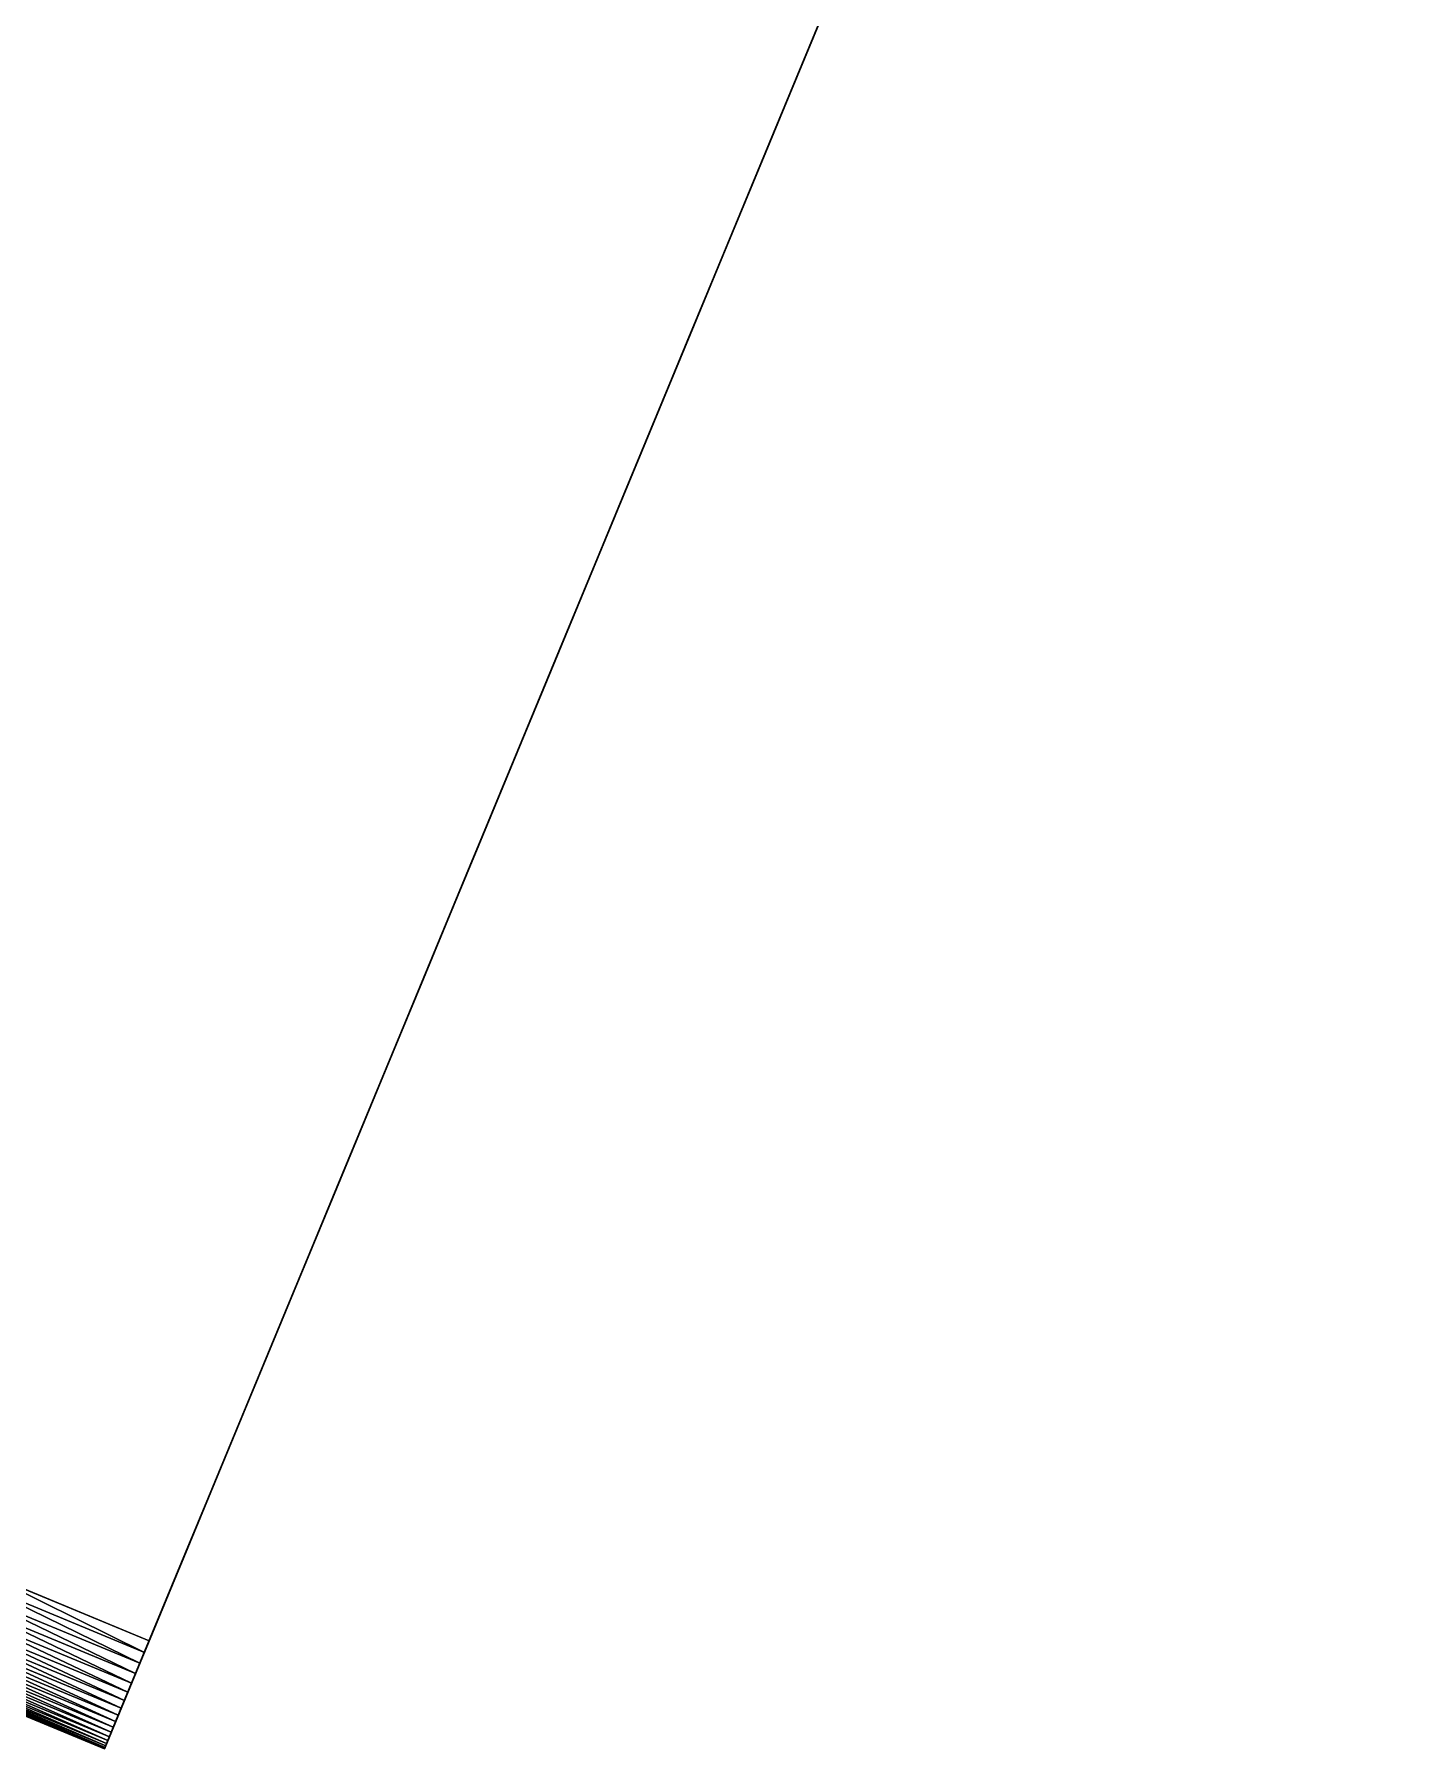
# Model space of a CAD drawing. Extents: x -5 to 5, y -7 to 5.
# Drawn here: x -1.7 to -0.409, y -4.891 to -3.29 of the extents above; entities that cross this region are included whole.
import ezdxf

# ---------------------------------------------------------------- set-up
doc = ezdxf.new("R2010")
doc.units = 0

msp = doc.modelspace()

# ---------------------------------------------------------------- linework, layer by layer
at = {"layer": 'S_2'}
for points in [[(-0.409499, -1.93409, 6), (-3.36591, -0.709499, 6), (-4.5905, -3.66591, 6), (-1.63409, -4.8905, 6)], [(-0.409499, -1.93409, 6), (-3.36591, -0.709499, 6), (-4.54877, -3.56518, 6.82822), (-1.59236, -4.78976, 6.82822)], [(-0.409499, -1.93409, 6), (-3.36591, -0.709499, 6), (-4.54877, -3.56518, 5.17178), (-1.59236, -4.78976, 5.17178)]]:
    msp.add_3dface(points, dxfattribs=at)

# ---------------------------------------------------------------- meshes
mesh = msp.add_polyface(dxfattribs=at)
corners = [(-0.885276, -3.08271, 6.0542), (-0.952842, -3.24583, 6.08259), (-0.953244, -3.2468, 6.06194), (-0.885527, -3.08332, 6.03612), (-0.953531, -3.24749, 6.04128), (-0.885677, -3.08368, 6.01806), (-0.953703, -3.24791, 6.02064), (-0.885728, -3.0838, 6), (-0.95376, -3.24805, 6), (-0.935215, -3.20328, 6.3681), (-1.00093, -3.36192, 6.41411), (-0.937203, -3.20808, 6.34813), (-1.00317, -3.36733, 6.39164), (-0.939082, -3.21261, 6.32807), (-1.00528, -3.37243, 6.36907), (-0.940851, -3.21688, 6.30792), (-1.00727, -3.37723, 6.34641), (-0.942508, -3.22088, 6.2877), (-1.00913, -3.38173, 6.32366), (-0.944054, -3.22461, 6.2674), (-1.01087, -3.38593, 6.30083), (-0.945486, -3.22807, 6.24704), (-1.01248, -3.38982, 6.27792), (-0.946806, -3.23126, 6.22663), (-1.01397, -3.39341, 6.25495), (-0.948012, -3.23417, 6.20615), (-1.01533, -3.39668, 6.23192), (-0.949104, -3.23681, 6.18564), (-1.01655, -3.39965, 6.20884), (-0.950081, -3.23917, 6.16508), (-1.01765, -3.4023, 6.18572), (-0.950944, -3.24125, 6.14449), (-1.01862, -3.40464, 6.16255), (-0.951692, -3.24305, 6.12388), (-1.01947, -3.40668, 6.13936), (-0.952324, -3.24458, 6.10324), (-1.02018, -3.40839, 6.11615), (-1.02076, -3.4098, 6.09292), (-1.02121, -3.41089, 6.06968), (-1.02153, -3.41167, 6.04644), (-1.02173, -3.41214, 6.02321), (-1.02179, -3.41229, 6)]
mesh.append_faces([[corners[k] for k in face] for face in [(0, 1, 2), (3, 2, 4), (5, 4, 6), (7, 6, 8), (9, 10, 11), (11, 10, 12), (11, 12, 13), (13, 12, 14), (13, 14, 15), (15, 14, 16), (15, 16, 17), (17, 16, 18), (17, 18, 19), (19, 18, 20), (19, 20, 21), (21, 20, 22), (21, 22, 23), (23, 22, 24), (23, 24, 25), (25, 24, 26), (25, 26, 27), (27, 26, 28), (27, 28, 29), (29, 28, 30), (29, 30, 31), (31, 30, 32), (31, 32, 33), (33, 32, 34), (33, 34, 35), (35, 34, 36), (35, 36, 1), (1, 36, 37), (1, 37, 2), (2, 37, 38), (2, 38, 4), (4, 38, 39), (4, 39, 6), (6, 39, 40), (6, 40, 8), (8, 40, 41)]])
mesh = msp.add_polyface(dxfattribs=at)
corners = [(-0.885276, -3.08271, 5.9458), (-0.952842, -3.24583, 5.91741), (-0.953244, -3.2468, 5.93806), (-0.885527, -3.08332, 5.96388), (-0.953531, -3.24749, 5.95872), (-0.885677, -3.08368, 5.98194), (-0.953703, -3.24791, 5.97936), (-0.885728, -3.0838, 6), (-0.95376, -3.24805, 6), (-0.935215, -3.20328, 5.6319), (-1.00093, -3.36192, 5.58589), (-0.937203, -3.20808, 5.65187), (-1.00317, -3.36733, 5.60836), (-0.939082, -3.21261, 5.67193), (-1.00528, -3.37243, 5.63093), (-0.940851, -3.21688, 5.69208), (-1.00727, -3.37723, 5.65359), (-0.942508, -3.22088, 5.7123), (-1.00913, -3.38173, 5.67634), (-0.944054, -3.22461, 5.7326), (-1.01087, -3.38593, 5.69917), (-0.945486, -3.22807, 5.75296), (-1.01248, -3.38982, 5.72208), (-0.946806, -3.23126, 5.77337), (-1.01397, -3.39341, 5.74505), (-0.948012, -3.23417, 5.79385), (-1.01533, -3.39668, 5.76808), (-0.949104, -3.23681, 5.81436), (-1.01655, -3.39965, 5.79116), (-0.950081, -3.23917, 5.83492), (-1.01765, -3.4023, 5.81428), (-0.950944, -3.24125, 5.85551), (-1.01862, -3.40464, 5.83745), (-0.951692, -3.24305, 5.87612), (-1.01947, -3.40668, 5.86064), (-0.952324, -3.24458, 5.89676), (-1.02018, -3.40839, 5.88385), (-1.02076, -3.4098, 5.90708), (-1.02121, -3.41089, 5.93032), (-1.02153, -3.41167, 5.95356), (-1.02173, -3.41214, 5.97679), (-1.02179, -3.41229, 6)]
mesh.append_faces([[corners[k] for k in face] for face in [(0, 1, 2), (3, 2, 4), (5, 4, 6), (7, 6, 8), (9, 10, 11), (11, 10, 12), (11, 12, 13), (13, 12, 14), (13, 14, 15), (15, 14, 16), (15, 16, 17), (17, 16, 18), (17, 18, 19), (19, 18, 20), (19, 20, 21), (21, 20, 22), (21, 22, 23), (23, 22, 24), (23, 24, 25), (25, 24, 26), (25, 26, 27), (27, 26, 28), (27, 28, 29), (29, 28, 30), (29, 30, 31), (31, 30, 32), (31, 32, 33), (33, 32, 34), (33, 34, 35), (35, 34, 36), (35, 36, 1), (1, 36, 37), (1, 37, 2), (2, 37, 38), (2, 38, 4), (4, 38, 39), (4, 39, 6), (6, 39, 40), (6, 40, 8), (8, 40, 41)]])
mesh = msp.add_polyface(dxfattribs=at)
corners = [(-1.00093, -3.36192, 6.41411), (-1.06664, -3.52057, 6.46012), (-1.00317, -3.36733, 6.39164), (-1.06913, -3.52657, 6.43516), (-1.00528, -3.37243, 6.36907), (-1.07148, -3.53224, 6.41008), (-1.00727, -3.37723, 6.34641), (-1.07369, -3.53758, 6.3849), (-1.00913, -3.38173, 6.32366), (-1.07576, -3.54258, 6.35962), (-1.01087, -3.38593, 6.30083), (-1.07769, -3.54725, 6.33425), (-1.01248, -3.38982, 6.27792), (-1.07948, -3.55157, 6.3088), (-1.01397, -3.39341, 6.25495), (-1.08113, -3.55555, 6.28328), (-1.01533, -3.39668, 6.23192), (-1.08264, -3.55919, 6.25769), (-1.01655, -3.39965, 6.20884), (-1.08401, -3.56249, 6.23205), (-1.01765, -3.4023, 6.18572), (-1.08523, -3.56544, 6.20635), (-1.01862, -3.40464, 6.16255), (-1.08631, -3.56804, 6.18061), (-1.01947, -3.40668, 6.13936), (-1.08724, -3.5703, 6.15485), (-1.02018, -3.40839, 6.11615), (-1.08803, -3.57221, 6.12905), (-1.02076, -3.4098, 6.09292), (-1.08868, -3.57377, 6.10324), (-1.02121, -3.41089, 6.06968), (-1.08918, -3.57498, 6.07742), (-1.02153, -3.41167, 6.04644), (-1.08954, -3.57585, 6.0516), (-1.02173, -3.41214, 6.02321), (-1.08975, -3.57637, 6.02579), (-1.02179, -3.41229, 6), (-1.08983, -3.57654, 6), (-1.13236, -3.67922, 6.50613), (-1.13509, -3.68582, 6.47868), (-1.13768, -3.69206, 6.45109), (-1.14011, -3.69793, 6.42339), (-1.14239, -3.70343, 6.39559)]
mesh.append_faces([[corners[k] for k in face] for face in [(0, 1, 2), (2, 1, 3), (2, 3, 4), (4, 3, 5), (4, 5, 6), (6, 5, 7), (6, 7, 8), (8, 7, 9), (8, 9, 10), (10, 9, 11), (10, 11, 12), (12, 11, 13), (12, 13, 14), (14, 13, 15), (14, 15, 16), (16, 15, 17), (16, 17, 18), (18, 17, 19), (18, 19, 20), (20, 19, 21), (20, 21, 22), (22, 21, 23), (22, 23, 24), (24, 23, 25), (24, 25, 26), (26, 25, 27), (26, 27, 28), (28, 27, 29), (28, 29, 30), (30, 29, 31), (30, 31, 32), (32, 31, 33), (32, 33, 34), (34, 33, 35), (34, 35, 36), (36, 35, 37), (1, 38, 3), (3, 39, 5), (5, 40, 7), (7, 41, 9), (9, 42, 11)]])
mesh = msp.add_polyface(dxfattribs=at)
corners = [(-1.00093, -3.36192, 5.58589), (-1.06664, -3.52057, 5.53988), (-1.00317, -3.36733, 5.60836), (-1.06913, -3.52657, 5.56484), (-1.00528, -3.37243, 5.63093), (-1.07148, -3.53224, 5.58992), (-1.00727, -3.37723, 5.65359), (-1.07369, -3.53758, 5.6151), (-1.00913, -3.38173, 5.67634), (-1.07576, -3.54258, 5.64038), (-1.01087, -3.38593, 5.69917), (-1.07769, -3.54725, 5.66575), (-1.01248, -3.38982, 5.72208), (-1.07948, -3.55157, 5.6912), (-1.01397, -3.39341, 5.74505), (-1.08113, -3.55555, 5.71672), (-1.01533, -3.39668, 5.76808), (-1.08264, -3.55919, 5.74231), (-1.01655, -3.39965, 5.79116), (-1.08401, -3.56249, 5.76795), (-1.01765, -3.4023, 5.81428), (-1.08523, -3.56544, 5.79365), (-1.01862, -3.40464, 5.83745), (-1.08631, -3.56804, 5.81939), (-1.01947, -3.40668, 5.86064), (-1.08724, -3.5703, 5.84515), (-1.02018, -3.40839, 5.88385), (-1.08803, -3.57221, 5.87095), (-1.02076, -3.4098, 5.90708), (-1.08868, -3.57377, 5.89676), (-1.02121, -3.41089, 5.93032), (-1.08918, -3.57498, 5.92258), (-1.02153, -3.41167, 5.95356), (-1.08954, -3.57585, 5.9484), (-1.02173, -3.41214, 5.97679), (-1.08975, -3.57637, 5.97421), (-1.02179, -3.41229, 6), (-1.08983, -3.57654, 6), (-1.13236, -3.67922, 5.49387), (-1.13509, -3.68582, 5.52132), (-1.13768, -3.69206, 5.54891), (-1.14011, -3.69793, 5.57661), (-1.14239, -3.70343, 5.60441)]
mesh.append_faces([[corners[k] for k in face] for face in [(0, 1, 2), (2, 1, 3), (2, 3, 4), (4, 3, 5), (4, 5, 6), (6, 5, 7), (6, 7, 8), (8, 7, 9), (8, 9, 10), (10, 9, 11), (10, 11, 12), (12, 11, 13), (12, 13, 14), (14, 13, 15), (14, 15, 16), (16, 15, 17), (16, 17, 18), (18, 17, 19), (18, 19, 20), (20, 19, 21), (20, 21, 22), (22, 21, 23), (22, 23, 24), (24, 23, 25), (24, 25, 26), (26, 25, 27), (26, 27, 28), (28, 27, 29), (28, 29, 30), (30, 29, 31), (30, 31, 32), (32, 31, 33), (32, 33, 34), (34, 33, 35), (34, 35, 36), (36, 35, 37), (1, 38, 3), (3, 39, 5), (5, 40, 7), (7, 41, 9), (9, 42, 11)]])
mesh = msp.add_polyface(dxfattribs=at)
corners = [(-1.06913, -3.52657, 6.43516), (-1.13236, -3.67922, 6.50613), (-1.13509, -3.68582, 6.47868), (-1.07148, -3.53224, 6.41008), (-1.13768, -3.69206, 6.45109), (-1.07369, -3.53758, 6.3849), (-1.14011, -3.69793, 6.42339), (-1.07576, -3.54258, 6.35962), (-1.14239, -3.70343, 6.39559), (-1.07769, -3.54725, 6.33425), (-1.14451, -3.70856, 6.36768), (-1.07948, -3.55157, 6.3088), (-1.14648, -3.71332, 6.33969), (-1.08113, -3.55555, 6.28328), (-1.1483, -3.7177, 6.31161), (-1.08264, -3.55919, 6.25769), (-1.14995, -3.7217, 6.28346), (-1.08401, -3.56249, 6.23205), (-1.15146, -3.72533, 6.25525), (-1.08523, -3.56544, 6.20635), (-1.1528, -3.72857, 6.22699), (-1.08631, -3.56804, 6.18061), (-1.15399, -3.73144, 6.19868), (-1.08724, -3.5703, 6.15485), (-1.15501, -3.73392, 6.17033), (-1.08803, -3.57221, 6.12905), (-1.15588, -3.73602, 6.14196), (-1.08868, -3.57377, 6.10324), (-1.15659, -3.73773, 6.11356), (-1.08918, -3.57498, 6.07742), (-1.15715, -3.73907, 6.08517), (-1.08954, -3.57585, 6.0516), (-1.15754, -3.74002, 6.05676), (-1.08975, -3.57637, 6.02579), (-1.15778, -3.74059, 6.02837), (-1.08983, -3.57654, 6), (-1.15786, -3.74078, 6), (-1.19807, -3.83787, 6.55215), (-1.20106, -3.84507, 6.52219), (-1.20387, -3.85188, 6.4921), (-1.20653, -3.85828, 6.46188), (-1.20901, -3.86428, 6.43155), (-1.21133, -3.86988, 6.40111), (-1.21348, -3.87507, 6.37057), (-1.21546, -3.87985, 6.33994), (-1.21727, -3.88421, 6.30923)]
mesh.append_faces([[corners[k] for k in face] for face in [(0, 1, 2), (3, 2, 4), (5, 4, 6), (7, 6, 8), (9, 8, 10), (9, 10, 11), (11, 10, 12), (11, 12, 13), (13, 12, 14), (13, 14, 15), (15, 14, 16), (15, 16, 17), (17, 16, 18), (17, 18, 19), (19, 18, 20), (19, 20, 21), (21, 20, 22), (21, 22, 23), (23, 22, 24), (23, 24, 25), (25, 24, 26), (25, 26, 27), (27, 26, 28), (27, 28, 29), (29, 28, 30), (29, 30, 31), (31, 30, 32), (31, 32, 33), (33, 32, 34), (33, 34, 35), (35, 34, 36), (1, 37, 2), (2, 38, 4), (4, 39, 6), (6, 40, 8), (8, 41, 10), (10, 42, 12), (12, 43, 14), (14, 44, 16), (16, 45, 18)]])
mesh = msp.add_polyface(dxfattribs=at)
corners = [(-1.06913, -3.52657, 5.56484), (-1.13236, -3.67922, 5.49387), (-1.13509, -3.68582, 5.52132), (-1.07148, -3.53224, 5.58992), (-1.13768, -3.69206, 5.54891), (-1.07369, -3.53758, 5.6151), (-1.14011, -3.69793, 5.57661), (-1.07576, -3.54258, 5.64038), (-1.14239, -3.70343, 5.60441), (-1.07769, -3.54725, 5.66575), (-1.14451, -3.70856, 5.63232), (-1.07948, -3.55157, 5.6912), (-1.14648, -3.71332, 5.66031), (-1.08113, -3.55555, 5.71672), (-1.1483, -3.7177, 5.68839), (-1.08264, -3.55919, 5.74231), (-1.14995, -3.7217, 5.71654), (-1.08401, -3.56249, 5.76795), (-1.15146, -3.72533, 5.74475), (-1.08523, -3.56544, 5.79365), (-1.1528, -3.72857, 5.77301), (-1.08631, -3.56804, 5.81939), (-1.15399, -3.73144, 5.80132), (-1.08724, -3.5703, 5.84515), (-1.15501, -3.73392, 5.82967), (-1.08803, -3.57221, 5.87095), (-1.15588, -3.73602, 5.85804), (-1.08868, -3.57377, 5.89676), (-1.15659, -3.73773, 5.88644), (-1.08918, -3.57498, 5.92258), (-1.15715, -3.73907, 5.91483), (-1.08954, -3.57585, 5.9484), (-1.15754, -3.74002, 5.94324), (-1.08975, -3.57637, 5.97421), (-1.15778, -3.74059, 5.97163), (-1.08983, -3.57654, 6), (-1.15786, -3.74078, 6), (-1.19807, -3.83787, 5.44785), (-1.20106, -3.84507, 5.47781), (-1.20387, -3.85188, 5.5079), (-1.20653, -3.85828, 5.53812), (-1.20901, -3.86428, 5.56845), (-1.21133, -3.86988, 5.59889), (-1.21348, -3.87507, 5.62943), (-1.21546, -3.87985, 5.66006), (-1.21727, -3.88421, 5.69077)]
mesh.append_faces([[corners[k] for k in face] for face in [(0, 1, 2), (3, 2, 4), (5, 4, 6), (7, 6, 8), (9, 8, 10), (9, 10, 11), (11, 10, 12), (11, 12, 13), (13, 12, 14), (13, 14, 15), (15, 14, 16), (15, 16, 17), (17, 16, 18), (17, 18, 19), (19, 18, 20), (19, 20, 21), (21, 20, 22), (21, 22, 23), (23, 22, 24), (23, 24, 25), (25, 24, 26), (25, 26, 27), (27, 26, 28), (27, 28, 29), (29, 28, 30), (29, 30, 31), (31, 30, 32), (31, 32, 33), (33, 32, 34), (33, 34, 35), (35, 34, 36), (1, 37, 2), (2, 38, 4), (4, 39, 6), (6, 40, 8), (8, 41, 10), (10, 42, 12), (12, 43, 14), (14, 44, 16), (16, 45, 18)]])
mesh = msp.add_polyface(dxfattribs=at)
corners = [(-1.13509, -3.68582, 6.47868), (-1.19807, -3.83787, 6.55215), (-1.20106, -3.84507, 6.52219), (-1.13768, -3.69206, 6.45109), (-1.20387, -3.85188, 6.4921), (-1.14011, -3.69793, 6.42339), (-1.20653, -3.85828, 6.46188), (-1.14239, -3.70343, 6.39559), (-1.20901, -3.86428, 6.43155), (-1.14451, -3.70856, 6.36768), (-1.21133, -3.86988, 6.40111), (-1.14648, -3.71332, 6.33969), (-1.21348, -3.87507, 6.37057), (-1.1483, -3.7177, 6.31161), (-1.21546, -3.87985, 6.33994), (-1.14995, -3.7217, 6.28346), (-1.21727, -3.88421, 6.30923), (-1.15146, -3.72533, 6.25525), (-1.21891, -3.88817, 6.27846), (-1.1528, -3.72857, 6.22699), (-1.22037, -3.89171, 6.24762), (-1.15399, -3.73144, 6.19868), (-1.22167, -3.89483, 6.21674), (-1.15501, -3.73392, 6.17033), (-1.22279, -3.89754, 6.18581), (-1.15588, -3.73602, 6.14196), (-1.22374, -3.89983, 6.15486), (-1.15659, -3.73773, 6.11356), (-1.22451, -3.9017, 6.12389), (-1.15715, -3.73907, 6.08517), (-1.22512, -3.90316, 6.09291), (-1.15754, -3.74002, 6.05676), (-1.22555, -3.9042, 6.06192), (-1.15778, -3.74059, 6.02837), (-1.2258, -3.90482, 6.03095), (-1.15786, -3.74078, 6), (-1.22589, -3.90503, 6), (-1.26379, -3.99652, 6.59816), (-1.26702, -4.00432, 6.56571), (-1.27007, -4.01169, 6.53311), (-1.27295, -4.01863, 6.50037), (-1.27564, -4.02513, 6.46751), (-1.27815, -4.03119, 6.43453), (-1.28048, -4.03682, 6.40145), (-1.28262, -4.04199, 6.36827), (-1.28458, -4.04672, 6.335), (-1.28636, -4.05101, 6.30166), (-1.28795, -4.05484, 6.26826), (-1.28935, -4.05823, 6.2348), (-1.29056, -4.06116, 6.2013)]
mesh.append_faces([[corners[k] for k in face] for face in [(0, 1, 2), (3, 2, 4), (5, 4, 6), (7, 6, 8), (9, 8, 10), (11, 10, 12), (13, 12, 14), (15, 14, 16), (17, 16, 18), (17, 18, 19), (19, 18, 20), (19, 20, 21), (21, 20, 22), (21, 22, 23), (23, 22, 24), (23, 24, 25), (25, 24, 26), (25, 26, 27), (27, 26, 28), (27, 28, 29), (29, 28, 30), (29, 30, 31), (31, 30, 32), (31, 32, 33), (33, 32, 34), (33, 34, 35), (35, 34, 36), (1, 37, 2), (2, 37, 38), (2, 38, 4), (4, 39, 6), (6, 40, 8), (8, 41, 10), (10, 42, 12), (12, 43, 14), (14, 44, 16), (16, 45, 18), (18, 46, 20), (20, 47, 22), (22, 48, 24), (24, 49, 26)]])
mesh = msp.add_polyface(dxfattribs=at)
corners = [(-1.13509, -3.68582, 5.52132), (-1.19807, -3.83787, 5.44785), (-1.20106, -3.84507, 5.47781), (-1.13768, -3.69206, 5.54891), (-1.20387, -3.85188, 5.5079), (-1.14011, -3.69793, 5.57661), (-1.20653, -3.85828, 5.53812), (-1.14239, -3.70343, 5.60441), (-1.20901, -3.86428, 5.56845), (-1.14451, -3.70856, 5.63232), (-1.21133, -3.86988, 5.59889), (-1.14648, -3.71332, 5.66031), (-1.21348, -3.87507, 5.62943), (-1.1483, -3.7177, 5.68839), (-1.21546, -3.87985, 5.66006), (-1.14995, -3.7217, 5.71654), (-1.21727, -3.88421, 5.69077), (-1.15146, -3.72533, 5.74475), (-1.21891, -3.88817, 5.72154), (-1.1528, -3.72857, 5.77301), (-1.22037, -3.89171, 5.75238), (-1.15399, -3.73144, 5.80132), (-1.22167, -3.89483, 5.78326), (-1.15501, -3.73392, 5.82967), (-1.22279, -3.89754, 5.81419), (-1.15588, -3.73602, 5.85804), (-1.22374, -3.89983, 5.84514), (-1.15659, -3.73773, 5.88644), (-1.22451, -3.9017, 5.87611), (-1.15715, -3.73907, 5.91483), (-1.22512, -3.90316, 5.90709), (-1.15754, -3.74002, 5.94324), (-1.22555, -3.9042, 5.93808), (-1.15778, -3.74059, 5.97163), (-1.2258, -3.90482, 5.96905), (-1.15786, -3.74078, 6), (-1.22589, -3.90503, 6), (-1.26379, -3.99652, 5.40184), (-1.26702, -4.00432, 5.43429), (-1.27007, -4.01169, 5.46689), (-1.27295, -4.01863, 5.49963), (-1.27564, -4.02513, 5.53249), (-1.27815, -4.03119, 5.56547), (-1.28048, -4.03682, 5.59855), (-1.28262, -4.04199, 5.63173), (-1.28458, -4.04672, 5.665), (-1.28636, -4.05101, 5.69834), (-1.28795, -4.05484, 5.73174), (-1.28935, -4.05823, 5.7652), (-1.29056, -4.06116, 5.7987)]
mesh.append_faces([[corners[k] for k in face] for face in [(0, 1, 2), (3, 2, 4), (5, 4, 6), (7, 6, 8), (9, 8, 10), (11, 10, 12), (13, 12, 14), (15, 14, 16), (17, 16, 18), (17, 18, 19), (19, 18, 20), (19, 20, 21), (21, 20, 22), (21, 22, 23), (23, 22, 24), (23, 24, 25), (25, 24, 26), (25, 26, 27), (27, 26, 28), (27, 28, 29), (29, 28, 30), (29, 30, 31), (31, 30, 32), (31, 32, 33), (33, 32, 34), (33, 34, 35), (35, 34, 36), (1, 37, 2), (2, 37, 38), (2, 38, 4), (4, 39, 6), (6, 40, 8), (8, 41, 10), (10, 42, 12), (12, 43, 14), (14, 44, 16), (16, 45, 18), (18, 46, 20), (20, 47, 22), (22, 48, 24), (24, 49, 26)]])
mesh = msp.add_polyface(dxfattribs=at)
corners = [(-1.20387, -3.85188, 6.4921), (-1.26702, -4.00432, 6.56571), (-1.27007, -4.01169, 6.53311), (-1.20653, -3.85828, 6.46188), (-1.27295, -4.01863, 6.50037), (-1.20901, -3.86428, 6.43155), (-1.27564, -4.02513, 6.46751), (-1.21133, -3.86988, 6.40111), (-1.27815, -4.03119, 6.43453), (-1.21348, -3.87507, 6.37057), (-1.28048, -4.03682, 6.40145), (-1.21546, -3.87985, 6.33994), (-1.28262, -4.04199, 6.36827), (-1.21727, -3.88421, 6.30923), (-1.28458, -4.04672, 6.335), (-1.21891, -3.88817, 6.27846), (-1.28636, -4.05101, 6.30166), (-1.22037, -3.89171, 6.24762), (-1.28795, -4.05484, 6.26826), (-1.22167, -3.89483, 6.21674), (-1.28935, -4.05823, 6.2348), (-1.22279, -3.89754, 6.18581), (-1.29056, -4.06116, 6.2013), (-1.22374, -3.89983, 6.15486), (-1.29159, -4.06364, 6.16777), (-1.22451, -3.9017, 6.12389), (-1.29243, -4.06567, 6.13421), (-1.22512, -3.90316, 6.09291), (-1.29308, -4.06725, 6.10065), (-1.22555, -3.9042, 6.06192), (-1.29355, -4.06837, 6.06709), (-1.2258, -3.90482, 6.03095), (-1.29383, -4.06905, 6.03353), (-1.22589, -3.90503, 6), (-1.29392, -4.06927, 6), (-1.26379, -3.99652, 6.59816), (-1.3295, -4.15517, 6.64417), (-1.33298, -4.16357, 6.60922), (-1.33627, -4.17151, 6.57412), (-1.33936, -4.17898, 6.53886), (-1.34226, -4.18598, 6.50347), (-1.34497, -4.19251, 6.46796), (-1.34748, -4.19856, 6.43233), (-1.34979, -4.20414, 6.39659), (-1.3519, -4.20923, 6.36077), (-1.35381, -4.21385, 6.32487), (-1.35552, -4.21798, 6.28889), (-1.35703, -4.22162, 6.25286), (-1.35834, -4.22478, 6.21678), (-1.35944, -4.22745, 6.18067), (-1.36035, -4.22964, 6.14454), (-1.36105, -4.23134, 6.10839)]
mesh.append_faces([[corners[k] for k in face] for face in [(0, 1, 2), (3, 2, 4), (5, 4, 6), (7, 6, 8), (9, 8, 10), (11, 10, 12), (13, 12, 14), (15, 14, 16), (17, 16, 18), (19, 18, 20), (21, 20, 22), (23, 22, 24), (23, 24, 25), (25, 24, 26), (25, 26, 27), (27, 26, 28), (27, 28, 29), (29, 28, 30), (29, 30, 31), (31, 30, 32), (31, 32, 33), (33, 32, 34), (35, 36, 1), (1, 36, 37), (1, 37, 2), (2, 37, 38), (2, 38, 4), (4, 39, 6), (6, 40, 8), (8, 41, 10), (10, 42, 12), (12, 43, 14), (14, 44, 16), (16, 45, 18), (18, 46, 20), (20, 47, 22), (22, 48, 24), (24, 49, 26), (26, 50, 28), (28, 51, 30)]])
mesh = msp.add_polyface(dxfattribs=at)
corners = [(-1.20387, -3.85188, 5.5079), (-1.26702, -4.00432, 5.43429), (-1.27007, -4.01169, 5.46689), (-1.20653, -3.85828, 5.53812), (-1.27295, -4.01863, 5.49963), (-1.20901, -3.86428, 5.56845), (-1.27564, -4.02513, 5.53249), (-1.21133, -3.86988, 5.59889), (-1.27815, -4.03119, 5.56547), (-1.21348, -3.87507, 5.62943), (-1.28048, -4.03682, 5.59855), (-1.21546, -3.87985, 5.66006), (-1.28262, -4.04199, 5.63173), (-1.21727, -3.88421, 5.69077), (-1.28458, -4.04672, 5.665), (-1.21891, -3.88817, 5.72154), (-1.28636, -4.05101, 5.69834), (-1.22037, -3.89171, 5.75238), (-1.28795, -4.05484, 5.73174), (-1.22167, -3.89483, 5.78326), (-1.28935, -4.05823, 5.7652), (-1.22279, -3.89754, 5.81419), (-1.29056, -4.06116, 5.7987), (-1.22374, -3.89983, 5.84514), (-1.29159, -4.06364, 5.83223), (-1.22451, -3.9017, 5.87611), (-1.29243, -4.06567, 5.86579), (-1.22512, -3.90316, 5.90709), (-1.29308, -4.06725, 5.89935), (-1.22555, -3.9042, 5.93808), (-1.29355, -4.06837, 5.93291), (-1.2258, -3.90482, 5.96905), (-1.29383, -4.06905, 5.96647), (-1.22589, -3.90503, 6), (-1.29392, -4.06927, 6), (-1.26379, -3.99652, 5.40184), (-1.3295, -4.15517, 5.35583), (-1.33298, -4.16357, 5.39078), (-1.33627, -4.17151, 5.42588), (-1.33936, -4.17898, 5.46114), (-1.34226, -4.18598, 5.49653), (-1.34497, -4.19251, 5.53204), (-1.34748, -4.19856, 5.56767), (-1.34979, -4.20414, 5.60341), (-1.3519, -4.20923, 5.63923), (-1.35381, -4.21385, 5.67513), (-1.35552, -4.21798, 5.71111), (-1.35703, -4.22162, 5.74714), (-1.35834, -4.22478, 5.78322), (-1.35944, -4.22745, 5.81933), (-1.36035, -4.22964, 5.85546), (-1.36105, -4.23134, 5.89161)]
mesh.append_faces([[corners[k] for k in face] for face in [(0, 1, 2), (3, 2, 4), (5, 4, 6), (7, 6, 8), (9, 8, 10), (11, 10, 12), (13, 12, 14), (15, 14, 16), (17, 16, 18), (19, 18, 20), (21, 20, 22), (23, 22, 24), (23, 24, 25), (25, 24, 26), (25, 26, 27), (27, 26, 28), (27, 28, 29), (29, 28, 30), (29, 30, 31), (31, 30, 32), (31, 32, 33), (33, 32, 34), (35, 36, 1), (1, 36, 37), (1, 37, 2), (2, 37, 38), (2, 38, 4), (4, 39, 6), (6, 40, 8), (8, 41, 10), (10, 42, 12), (12, 43, 14), (14, 44, 16), (16, 45, 18), (18, 46, 20), (20, 47, 22), (22, 48, 24), (24, 49, 26), (26, 50, 28), (28, 51, 30)]])
mesh = msp.add_polyface(dxfattribs=at)
corners = [(-1.27295, -4.01863, 6.50037), (-1.33627, -4.17151, 6.57412), (-1.33936, -4.17898, 6.53886), (-1.27564, -4.02513, 6.46751), (-1.34226, -4.18598, 6.50347), (-1.27815, -4.03119, 6.43453), (-1.34497, -4.19251, 6.46796), (-1.28048, -4.03682, 6.40145), (-1.34748, -4.19856, 6.43233), (-1.28262, -4.04199, 6.36827), (-1.34979, -4.20414, 6.39659), (-1.28458, -4.04672, 6.335), (-1.3519, -4.20923, 6.36077), (-1.28636, -4.05101, 6.30166), (-1.35381, -4.21385, 6.32487), (-1.28795, -4.05484, 6.26826), (-1.35552, -4.21798, 6.28889), (-1.28935, -4.05823, 6.2348), (-1.35703, -4.22162, 6.25286), (-1.29056, -4.06116, 6.2013), (-1.35834, -4.22478, 6.21678), (-1.29159, -4.06364, 6.16777), (-1.35944, -4.22745, 6.18067), (-1.29243, -4.06567, 6.13421), (-1.36035, -4.22964, 6.14454), (-1.29308, -4.06725, 6.10065), (-1.36105, -4.23134, 6.10839), (-1.29355, -4.06837, 6.06709), (-1.36155, -4.23255, 6.07225), (-1.29383, -4.06905, 6.03353), (-1.36186, -4.23328, 6.03611), (-1.29392, -4.06927, 6), (-1.36196, -4.23352, 6), (-1.3295, -4.15517, 6.64417), (-1.39522, -4.31382, 6.69018), (-1.33298, -4.16357, 6.60922), (-1.39894, -4.32282, 6.65274), (-1.40247, -4.33132, 6.61512), (-1.40578, -4.33933, 6.57735), (-1.40889, -4.34683, 6.53943), (-1.41179, -4.35383, 6.50138), (-1.41448, -4.36031, 6.46321), (-1.41695, -4.36629, 6.42492), (-1.41921, -4.37175, 6.38654), (-1.42126, -4.37669, 6.34807), (-1.42309, -4.38111, 6.30953), (-1.42471, -4.38502, 6.27092), (-1.42611, -4.3884, 6.23227), (-1.4273, -4.39127, 6.19358), (-1.42827, -4.39361, 6.15486), (-1.42902, -4.39543, 6.11613), (-1.42956, -4.39673, 6.07741), (-1.42988, -4.39751, 6.03869)]
mesh.append_faces([[corners[k] for k in face] for face in [(0, 1, 2), (3, 2, 4), (5, 4, 6), (7, 6, 8), (9, 8, 10), (11, 10, 12), (13, 12, 14), (15, 14, 16), (17, 16, 18), (19, 18, 20), (21, 20, 22), (23, 22, 24), (25, 24, 26), (27, 26, 28), (27, 28, 29), (29, 28, 30), (29, 30, 31), (31, 30, 32), (33, 34, 35), (35, 34, 36), (35, 36, 1), (1, 36, 37), (1, 37, 2), (2, 37, 38), (2, 38, 4), (4, 38, 39), (4, 39, 6), (6, 39, 40), (6, 40, 8), (8, 41, 10), (10, 42, 12), (12, 43, 14), (14, 44, 16), (16, 45, 18), (18, 46, 20), (20, 47, 22), (22, 48, 24), (24, 49, 26), (26, 50, 28), (28, 51, 30), (30, 52, 32)]])
mesh = msp.add_polyface(dxfattribs=at)
corners = [(-1.27295, -4.01863, 5.49963), (-1.33627, -4.17151, 5.42588), (-1.33936, -4.17898, 5.46114), (-1.27564, -4.02513, 5.53249), (-1.34226, -4.18598, 5.49653), (-1.27815, -4.03119, 5.56547), (-1.34497, -4.19251, 5.53204), (-1.28048, -4.03682, 5.59855), (-1.34748, -4.19856, 5.56767), (-1.28262, -4.04199, 5.63173), (-1.34979, -4.20414, 5.60341), (-1.28458, -4.04672, 5.665), (-1.3519, -4.20923, 5.63923), (-1.28636, -4.05101, 5.69834), (-1.35381, -4.21385, 5.67513), (-1.28795, -4.05484, 5.73174), (-1.35552, -4.21798, 5.71111), (-1.28935, -4.05823, 5.7652), (-1.35703, -4.22162, 5.74714), (-1.29056, -4.06116, 5.7987), (-1.35834, -4.22478, 5.78322), (-1.29159, -4.06364, 5.83223), (-1.35944, -4.22745, 5.81933), (-1.29243, -4.06567, 5.86579), (-1.36035, -4.22964, 5.85546), (-1.29308, -4.06725, 5.89935), (-1.36105, -4.23134, 5.89161), (-1.29355, -4.06837, 5.93291), (-1.36155, -4.23255, 5.92775), (-1.29383, -4.06905, 5.96647), (-1.36186, -4.23328, 5.96389), (-1.29392, -4.06927, 6), (-1.36196, -4.23352, 6), (-1.3295, -4.15517, 5.35583), (-1.39522, -4.31382, 5.30982), (-1.33298, -4.16357, 5.39078), (-1.39894, -4.32282, 5.34726), (-1.40247, -4.33132, 5.38488), (-1.40578, -4.33933, 5.42265), (-1.40889, -4.34683, 5.46057), (-1.41179, -4.35383, 5.49862), (-1.41448, -4.36031, 5.53679), (-1.41695, -4.36629, 5.57508), (-1.41921, -4.37175, 5.61346), (-1.42126, -4.37669, 5.65193), (-1.42309, -4.38111, 5.69047), (-1.42471, -4.38502, 5.72908), (-1.42611, -4.3884, 5.76773), (-1.4273, -4.39127, 5.80642), (-1.42827, -4.39361, 5.84514), (-1.42902, -4.39543, 5.88387), (-1.42956, -4.39673, 5.92259), (-1.42988, -4.39751, 5.96131)]
mesh.append_faces([[corners[k] for k in face] for face in [(0, 1, 2), (3, 2, 4), (5, 4, 6), (7, 6, 8), (9, 8, 10), (11, 10, 12), (13, 12, 14), (15, 14, 16), (17, 16, 18), (19, 18, 20), (21, 20, 22), (23, 22, 24), (25, 24, 26), (27, 26, 28), (27, 28, 29), (29, 28, 30), (29, 30, 31), (31, 30, 32), (33, 34, 35), (35, 34, 36), (35, 36, 1), (1, 36, 37), (1, 37, 2), (2, 37, 38), (2, 38, 4), (4, 38, 39), (4, 39, 6), (6, 39, 40), (6, 40, 8), (8, 41, 10), (10, 42, 12), (12, 43, 14), (14, 44, 16), (16, 45, 18), (18, 46, 20), (20, 47, 22), (22, 48, 24), (24, 49, 26), (26, 50, 28), (28, 51, 30), (30, 52, 32)]])
mesh = msp.add_polyface(dxfattribs=at)
corners = [(-1.34748, -4.19856, 6.43233), (-1.41179, -4.35383, 6.50138), (-1.41448, -4.36031, 6.46321), (-1.34979, -4.20414, 6.39659), (-1.41695, -4.36629, 6.42492), (-1.3519, -4.20923, 6.36077), (-1.41921, -4.37175, 6.38654), (-1.35381, -4.21385, 6.32487), (-1.42126, -4.37669, 6.34807), (-1.35552, -4.21798, 6.28889), (-1.42309, -4.38111, 6.30953), (-1.35703, -4.22162, 6.25286), (-1.42471, -4.38502, 6.27092), (-1.35834, -4.22478, 6.21678), (-1.42611, -4.3884, 6.23227), (-1.35944, -4.22745, 6.18067), (-1.4273, -4.39127, 6.19358), (-1.36035, -4.22964, 6.14454), (-1.42827, -4.39361, 6.15486), (-1.36105, -4.23134, 6.10839), (-1.42902, -4.39543, 6.11613), (-1.36155, -4.23255, 6.07225), (-1.42956, -4.39673, 6.07741), (-1.36186, -4.23328, 6.03611), (-1.42988, -4.39751, 6.03869), (-1.36196, -4.23352, 6), (-1.42999, -4.39777, 6), (-1.39522, -4.31382, 6.69018), (-1.46093, -4.47247, 6.7362), (-1.39894, -4.32282, 6.65274), (-1.46491, -4.48207, 6.69626), (-1.40247, -4.33132, 6.61512), (-1.46867, -4.49114, 6.65613), (-1.40578, -4.33933, 6.57735), (-1.4722, -4.49968, 6.61584), (-1.40889, -4.34683, 6.53943), (-1.47552, -4.50768, 6.5754), (-1.47861, -4.51514, 6.53481), (-1.48147, -4.52206, 6.49409), (-1.48411, -4.52843, 6.45325), (-1.48652, -4.53426, 6.41231), (-1.48871, -4.53953, 6.37127), (-1.49066, -4.54425, 6.33016), (-1.49239, -4.54841, 6.28898), (-1.49388, -4.55202, 6.24775), (-1.49515, -4.55508, 6.20648), (-1.49618, -4.55758, 6.16519), (-1.49699, -4.55952, 6.12388), (-1.49756, -4.5609, 6.08257), (-1.49791, -4.56173, 6.04127)]
mesh.append_faces([[corners[k] for k in face] for face in [(0, 1, 2), (3, 2, 4), (5, 4, 6), (7, 6, 8), (9, 8, 10), (11, 10, 12), (13, 12, 14), (15, 14, 16), (17, 16, 18), (19, 18, 20), (21, 20, 22), (23, 22, 24), (25, 24, 26), (27, 28, 29), (29, 28, 30), (29, 30, 31), (31, 30, 32), (31, 32, 33), (33, 32, 34), (33, 34, 35), (35, 34, 36), (35, 36, 1), (1, 36, 37), (1, 37, 2), (2, 37, 38), (2, 38, 4), (4, 38, 39), (4, 39, 6), (6, 39, 40), (6, 40, 8), (8, 40, 41), (8, 41, 10), (10, 42, 12), (12, 43, 14), (14, 44, 16), (16, 45, 18), (18, 46, 20), (20, 47, 22), (22, 48, 24), (24, 49, 26)]])
mesh = msp.add_polyface(dxfattribs=at)
corners = [(-1.34748, -4.19856, 5.56767), (-1.41179, -4.35383, 5.49862), (-1.41448, -4.36031, 5.53679), (-1.34979, -4.20414, 5.60341), (-1.41695, -4.36629, 5.57508), (-1.3519, -4.20923, 5.63923), (-1.41921, -4.37175, 5.61346), (-1.35381, -4.21385, 5.67513), (-1.42126, -4.37669, 5.65193), (-1.35552, -4.21798, 5.71111), (-1.42309, -4.38111, 5.69047), (-1.35703, -4.22162, 5.74714), (-1.42471, -4.38502, 5.72908), (-1.35834, -4.22478, 5.78322), (-1.42611, -4.3884, 5.76773), (-1.35944, -4.22745, 5.81933), (-1.4273, -4.39127, 5.80642), (-1.36035, -4.22964, 5.85546), (-1.42827, -4.39361, 5.84514), (-1.36105, -4.23134, 5.89161), (-1.42902, -4.39543, 5.88387), (-1.36155, -4.23255, 5.92775), (-1.42956, -4.39673, 5.92259), (-1.36186, -4.23328, 5.96389), (-1.42988, -4.39751, 5.96131), (-1.36196, -4.23352, 6), (-1.42999, -4.39777, 6), (-1.39522, -4.31382, 5.30982), (-1.46093, -4.47247, 5.2638), (-1.39894, -4.32282, 5.34726), (-1.46491, -4.48207, 5.30374), (-1.40247, -4.33132, 5.38488), (-1.46867, -4.49114, 5.34387), (-1.40578, -4.33933, 5.42265), (-1.4722, -4.49968, 5.38416), (-1.40889, -4.34683, 5.46057), (-1.47552, -4.50768, 5.4246), (-1.47861, -4.51514, 5.46519), (-1.48147, -4.52206, 5.50591), (-1.48411, -4.52843, 5.54675), (-1.48652, -4.53426, 5.58769), (-1.48871, -4.53953, 5.62873), (-1.49066, -4.54425, 5.66984), (-1.49239, -4.54841, 5.71102), (-1.49388, -4.55202, 5.75225), (-1.49515, -4.55508, 5.79352), (-1.49618, -4.55758, 5.83481), (-1.49699, -4.55952, 5.87612), (-1.49756, -4.5609, 5.91743), (-1.49791, -4.56173, 5.95873)]
mesh.append_faces([[corners[k] for k in face] for face in [(0, 1, 2), (3, 2, 4), (5, 4, 6), (7, 6, 8), (9, 8, 10), (11, 10, 12), (13, 12, 14), (15, 14, 16), (17, 16, 18), (19, 18, 20), (21, 20, 22), (23, 22, 24), (25, 24, 26), (27, 28, 29), (29, 28, 30), (29, 30, 31), (31, 30, 32), (31, 32, 33), (33, 32, 34), (33, 34, 35), (35, 34, 36), (35, 36, 1), (1, 36, 37), (1, 37, 2), (2, 37, 38), (2, 38, 4), (4, 38, 39), (4, 39, 6), (6, 39, 40), (6, 40, 8), (8, 40, 41), (8, 41, 10), (10, 42, 12), (12, 43, 14), (14, 44, 16), (16, 45, 18), (18, 46, 20), (20, 47, 22), (22, 48, 24), (24, 49, 26)]])
mesh = msp.add_polyface(dxfattribs=at)
corners = [(-1.42309, -4.38111, 6.30953), (-1.48871, -4.53953, 6.37127), (-1.49066, -4.54425, 6.33016), (-1.42471, -4.38502, 6.27092), (-1.49239, -4.54841, 6.28898), (-1.42611, -4.3884, 6.23227), (-1.49388, -4.55202, 6.24775), (-1.4273, -4.39127, 6.19358), (-1.49515, -4.55508, 6.20648), (-1.42827, -4.39361, 6.15486), (-1.49618, -4.55758, 6.16519), (-1.42902, -4.39543, 6.11613), (-1.49699, -4.55952, 6.12388), (-1.42956, -4.39673, 6.07741), (-1.49756, -4.5609, 6.08257), (-1.42988, -4.39751, 6.03869), (-1.49791, -4.56173, 6.04127), (-1.42999, -4.39777, 6), (-1.49802, -4.56201, 6), (-1.46093, -4.47247, 6.7362), (-1.52664, -4.63111, 6.78221), (-1.46491, -4.48207, 6.69626), (-1.53087, -4.64132, 6.73977), (-1.46867, -4.49114, 6.65613), (-1.53486, -4.65096, 6.69714), (-1.4722, -4.49968, 6.61584), (-1.53862, -4.66003, 6.65433), (-1.47552, -4.50768, 6.5754), (-1.54214, -4.66853, 6.61136), (-1.47861, -4.51514, 6.53481), (-1.54543, -4.67646, 6.56823), (-1.48147, -4.52206, 6.49409), (-1.54847, -4.68381, 6.52497), (-1.48411, -4.52843, 6.45325), (-1.55128, -4.69058, 6.48158), (-1.48652, -4.53426, 6.41231), (-1.55384, -4.69677, 6.43808), (-1.55616, -4.70237, 6.39448), (-1.55824, -4.70738, 6.3508), (-1.56007, -4.71181, 6.30704), (-1.56166, -4.71564, 6.26324), (-1.563, -4.71889, 6.21939), (-1.5641, -4.72154, 6.17551), (-1.56496, -4.72361, 6.13162), (-1.56557, -4.72508, 6.08773), (-1.56593, -4.72596, 6.04385)]
mesh.append_faces([[corners[k] for k in face] for face in [(0, 1, 2), (3, 2, 4), (5, 4, 6), (7, 6, 8), (9, 8, 10), (11, 10, 12), (13, 12, 14), (15, 14, 16), (17, 16, 18), (19, 20, 21), (21, 20, 22), (21, 22, 23), (23, 22, 24), (23, 24, 25), (25, 24, 26), (25, 26, 27), (27, 26, 28), (27, 28, 29), (29, 28, 30), (29, 30, 31), (31, 30, 32), (31, 32, 33), (33, 32, 34), (33, 34, 35), (35, 34, 36), (35, 36, 1), (1, 36, 37), (1, 37, 2), (2, 37, 38), (2, 38, 4), (4, 38, 39), (4, 39, 6), (6, 39, 40), (6, 40, 8), (8, 40, 41), (8, 41, 10), (10, 41, 42), (10, 42, 12), (12, 43, 14), (14, 44, 16), (16, 45, 18)]])
mesh = msp.add_polyface(dxfattribs=at)
corners = [(-1.42309, -4.38111, 5.69047), (-1.48871, -4.53953, 5.62873), (-1.49066, -4.54425, 5.66984), (-1.42471, -4.38502, 5.72908), (-1.49239, -4.54841, 5.71102), (-1.42611, -4.3884, 5.76773), (-1.49388, -4.55202, 5.75225), (-1.4273, -4.39127, 5.80642), (-1.49515, -4.55508, 5.79352), (-1.42827, -4.39361, 5.84514), (-1.49618, -4.55758, 5.83481), (-1.42902, -4.39543, 5.88387), (-1.49699, -4.55952, 5.87612), (-1.42956, -4.39673, 5.92259), (-1.49756, -4.5609, 5.91743), (-1.42988, -4.39751, 5.96131), (-1.49791, -4.56173, 5.95873), (-1.42999, -4.39777, 6), (-1.49802, -4.56201, 6), (-1.46093, -4.47247, 5.2638), (-1.52664, -4.63111, 5.21779), (-1.46491, -4.48207, 5.30374), (-1.53087, -4.64132, 5.26023), (-1.46867, -4.49114, 5.34387), (-1.53486, -4.65096, 5.30286), (-1.4722, -4.49968, 5.38416), (-1.53862, -4.66003, 5.34567), (-1.47552, -4.50768, 5.4246), (-1.54214, -4.66853, 5.38864), (-1.47861, -4.51514, 5.46519), (-1.54543, -4.67646, 5.43177), (-1.48147, -4.52206, 5.50591), (-1.54847, -4.68381, 5.47503), (-1.48411, -4.52843, 5.54675), (-1.55128, -4.69058, 5.51842), (-1.48652, -4.53426, 5.58769), (-1.55384, -4.69677, 5.56192), (-1.55616, -4.70237, 5.60552), (-1.55824, -4.70738, 5.6492), (-1.56007, -4.71181, 5.69296), (-1.56166, -4.71564, 5.73676), (-1.563, -4.71889, 5.78061), (-1.5641, -4.72154, 5.82449), (-1.56496, -4.72361, 5.86838), (-1.56557, -4.72508, 5.91227), (-1.56593, -4.72596, 5.95615)]
mesh.append_faces([[corners[k] for k in face] for face in [(0, 1, 2), (3, 2, 4), (5, 4, 6), (7, 6, 8), (9, 8, 10), (11, 10, 12), (13, 12, 14), (15, 14, 16), (17, 16, 18), (19, 20, 21), (21, 20, 22), (21, 22, 23), (23, 22, 24), (23, 24, 25), (25, 24, 26), (25, 26, 27), (27, 26, 28), (27, 28, 29), (29, 28, 30), (29, 30, 31), (31, 30, 32), (31, 32, 33), (33, 32, 34), (33, 34, 35), (35, 34, 36), (35, 36, 1), (1, 36, 37), (1, 37, 2), (2, 37, 38), (2, 38, 4), (4, 38, 39), (4, 39, 6), (6, 39, 40), (6, 40, 8), (8, 40, 41), (8, 41, 10), (10, 41, 42), (10, 42, 12), (12, 43, 14), (14, 44, 16), (16, 45, 18)]])
mesh = msp.add_polyface(dxfattribs=at)
corners = [(-1.49699, -4.55952, 6.12388), (-1.5641, -4.72154, 6.17551), (-1.56496, -4.72361, 6.13162), (-1.49756, -4.5609, 6.08257), (-1.56557, -4.72508, 6.08773), (-1.49791, -4.56173, 6.04127), (-1.56593, -4.72596, 6.04385), (-1.49802, -4.56201, 6), (-1.56605, -4.72626, 6), (-1.52664, -4.63111, 6.78221), (-1.59236, -4.78976, 6.82822), (-1.53087, -4.64132, 6.73977), (-1.59683, -4.80056, 6.78329), (-1.53486, -4.65096, 6.69714), (-1.60106, -4.81077, 6.73815), (-1.53862, -4.66003, 6.65433), (-1.60504, -4.82038, 6.69282), (-1.54214, -4.66853, 6.61136), (-1.60877, -4.82938, 6.64732), (-1.54543, -4.67646, 6.56823), (-1.61225, -4.83777, 6.60166), (-1.54847, -4.68381, 6.52497), (-1.61547, -4.84556, 6.55585), (-1.55128, -4.69058, 6.48158), (-1.61844, -4.85273, 6.50991), (-1.55384, -4.69677, 6.43808), (-1.62115, -4.85928, 6.46385), (-1.55616, -4.70237, 6.39448), (-1.62361, -4.86521, 6.41768), (-1.55824, -4.70738, 6.3508), (-1.62581, -4.87052, 6.37143), (-1.56007, -4.71181, 6.30704), (-1.62775, -4.8752, 6.32511), (-1.56166, -4.71564, 6.26324), (-1.62943, -4.87926, 6.27872), (-1.563, -4.71889, 6.21939), (-1.63086, -4.8827, 6.23229), (-1.63202, -4.88551, 6.18583), (-1.63292, -4.8877, 6.13936), (-1.63357, -4.88926, 6.09289), (-1.63396, -4.89019, 6.04643), (-1.63409, -4.8905, 6)]
mesh.append_faces([[corners[k] for k in face] for face in [(0, 1, 2), (3, 2, 4), (5, 4, 6), (7, 6, 8), (9, 10, 11), (11, 10, 12), (11, 12, 13), (13, 12, 14), (13, 14, 15), (15, 14, 16), (15, 16, 17), (17, 16, 18), (17, 18, 19), (19, 18, 20), (19, 20, 21), (21, 20, 22), (21, 22, 23), (23, 22, 24), (23, 24, 25), (25, 24, 26), (25, 26, 27), (27, 26, 28), (27, 28, 29), (29, 28, 30), (29, 30, 31), (31, 30, 32), (31, 32, 33), (33, 32, 34), (33, 34, 35), (35, 34, 36), (35, 36, 1), (1, 36, 37), (1, 37, 2), (2, 37, 38), (2, 38, 4), (4, 38, 39), (4, 39, 6), (6, 39, 40), (6, 40, 8), (8, 40, 41)]])
mesh = msp.add_polyface(dxfattribs=at)
corners = [(-1.49699, -4.55952, 5.87612), (-1.5641, -4.72154, 5.82449), (-1.56496, -4.72361, 5.86838), (-1.49756, -4.5609, 5.91743), (-1.56557, -4.72508, 5.91227), (-1.49791, -4.56173, 5.95873), (-1.56593, -4.72596, 5.95615), (-1.49802, -4.56201, 6), (-1.56605, -4.72626, 6), (-1.52664, -4.63111, 5.21779), (-1.59236, -4.78976, 5.17178), (-1.53087, -4.64132, 5.26023), (-1.59683, -4.80056, 5.21671), (-1.53486, -4.65096, 5.30286), (-1.60106, -4.81077, 5.26185), (-1.53862, -4.66003, 5.34567), (-1.60504, -4.82038, 5.30718), (-1.54214, -4.66853, 5.38864), (-1.60877, -4.82938, 5.35268), (-1.54543, -4.67646, 5.43177), (-1.61225, -4.83777, 5.39834), (-1.54847, -4.68381, 5.47503), (-1.61547, -4.84556, 5.44415), (-1.55128, -4.69058, 5.51842), (-1.61844, -4.85273, 5.49009), (-1.55384, -4.69677, 5.56192), (-1.62115, -4.85928, 5.53615), (-1.55616, -4.70237, 5.60552), (-1.62361, -4.86521, 5.58232), (-1.55824, -4.70738, 5.6492), (-1.62581, -4.87052, 5.62857), (-1.56007, -4.71181, 5.69296), (-1.62775, -4.8752, 5.67489), (-1.56166, -4.71564, 5.73676), (-1.62943, -4.87926, 5.72128), (-1.563, -4.71889, 5.78061), (-1.63086, -4.8827, 5.76771), (-1.63202, -4.88551, 5.81417), (-1.63292, -4.8877, 5.86064), (-1.63357, -4.88926, 5.90711), (-1.63396, -4.89019, 5.95357), (-1.63409, -4.8905, 6)]
mesh.append_faces([[corners[k] for k in face] for face in [(0, 1, 2), (3, 2, 4), (5, 4, 6), (7, 6, 8), (9, 10, 11), (11, 10, 12), (11, 12, 13), (13, 12, 14), (13, 14, 15), (15, 14, 16), (15, 16, 17), (17, 16, 18), (17, 18, 19), (19, 18, 20), (19, 20, 21), (21, 20, 22), (21, 22, 23), (23, 22, 24), (23, 24, 25), (25, 24, 26), (25, 26, 27), (27, 26, 28), (27, 28, 29), (29, 28, 30), (29, 30, 31), (31, 30, 32), (31, 32, 33), (33, 32, 34), (33, 34, 35), (35, 34, 36), (35, 36, 1), (1, 36, 37), (1, 37, 2), (2, 37, 38), (2, 38, 4), (4, 38, 39), (4, 39, 6), (6, 39, 40), (6, 40, 8), (8, 40, 41)]])
mesh = msp.add_polyface(dxfattribs=at)
corners = [(-1.59236, -4.78976, 6.82822), (-1.7566, -4.72173, 6.82822), (-1.59683, -4.80056, 6.78329), (-1.76108, -4.73253, 6.78329), (-1.60106, -4.81077, 6.73815), (-1.76531, -4.74274, 6.73815), (-1.60504, -4.82038, 6.69282), (-1.76929, -4.75235, 6.69282), (-1.60877, -4.82938, 6.64732), (-1.77301, -4.76135, 6.64732), (-1.61225, -4.83777, 6.60166), (-1.77649, -4.76974, 6.60166), (-1.61547, -4.84556, 6.55585), (-1.77972, -4.77752, 6.55585), (-1.61844, -4.85273, 6.50991), (-1.78268, -4.78469, 6.50991), (-1.62115, -4.85928, 6.46385), (-1.7854, -4.79124, 6.46385), (-1.62361, -4.86521, 6.41768), (-1.78786, -4.79718, 6.41768), (-1.62581, -4.87052, 6.37143), (-1.79005, -4.80248, 6.37143), (-1.62775, -4.8752, 6.32511), (-1.792, -4.80717, 6.32511), (-1.62943, -4.87926, 6.27872), (-1.79368, -4.81123, 6.27872), (-1.63086, -4.8827, 6.23229), (-1.7951, -4.81467, 6.23229), (-1.63202, -4.88551, 6.18583), (-1.79626, -4.81748, 6.18583), (-1.63292, -4.8877, 6.13936), (-1.79717, -4.81966, 6.13936), (-1.63357, -4.88926, 6.09289), (-1.79782, -4.82122, 6.09289), (-1.63396, -4.89019, 6.04643), (-1.7982, -4.82216, 6.04643), (-1.63409, -4.8905, 6), (-1.79833, -4.82247, 6), (-1.92085, -4.6537, 6.82822), (-1.92532, -4.6645, 6.78329), (-1.92955, -4.67471, 6.73815), (-1.93353, -4.68431, 6.69282), (-1.93726, -4.69332, 6.64732)]
mesh.append_faces([[corners[k] for k in face] for face in [(0, 1, 2), (2, 1, 3), (2, 3, 4), (4, 3, 5), (4, 5, 6), (6, 5, 7), (6, 7, 8), (8, 7, 9), (8, 9, 10), (10, 9, 11), (10, 11, 12), (12, 11, 13), (12, 13, 14), (14, 13, 15), (14, 15, 16), (16, 15, 17), (16, 17, 18), (18, 17, 19), (18, 19, 20), (20, 19, 21), (20, 21, 22), (22, 21, 23), (22, 23, 24), (24, 23, 25), (24, 25, 26), (26, 25, 27), (26, 27, 28), (28, 27, 29), (28, 29, 30), (30, 29, 31), (30, 31, 32), (32, 31, 33), (32, 33, 34), (34, 33, 35), (34, 35, 36), (36, 35, 37), (1, 38, 3), (3, 39, 5), (5, 40, 7), (7, 41, 9), (9, 42, 11)]])
mesh = msp.add_polyface(dxfattribs=at)
corners = [(-1.59236, -4.78976, 5.17178), (-1.7566, -4.72173, 5.17178), (-1.59683, -4.80056, 5.21671), (-1.76108, -4.73253, 5.21671), (-1.60106, -4.81077, 5.26185), (-1.76531, -4.74274, 5.26185), (-1.60504, -4.82038, 5.30718), (-1.76929, -4.75235, 5.30718), (-1.60877, -4.82938, 5.35268), (-1.77301, -4.76135, 5.35268), (-1.61225, -4.83777, 5.39834), (-1.77649, -4.76974, 5.39834), (-1.61547, -4.84556, 5.44415), (-1.77972, -4.77752, 5.44415), (-1.61844, -4.85273, 5.49009), (-1.78268, -4.78469, 5.49009), (-1.62115, -4.85928, 5.53615), (-1.7854, -4.79124, 5.53615), (-1.62361, -4.86521, 5.58232), (-1.78786, -4.79718, 5.58232), (-1.62581, -4.87052, 5.62857), (-1.79005, -4.80248, 5.62857), (-1.62775, -4.8752, 5.67489), (-1.792, -4.80717, 5.67489), (-1.62943, -4.87926, 5.72128), (-1.79368, -4.81123, 5.72128), (-1.63086, -4.8827, 5.76771), (-1.7951, -4.81467, 5.76771), (-1.63202, -4.88551, 5.81417), (-1.79626, -4.81748, 5.81417), (-1.63292, -4.8877, 5.86064), (-1.79717, -4.81966, 5.86064), (-1.63357, -4.88926, 5.90711), (-1.79782, -4.82122, 5.90711), (-1.63396, -4.89019, 5.95357), (-1.7982, -4.82216, 5.95357), (-1.63409, -4.8905, 6), (-1.79833, -4.82247, 6), (-1.92085, -4.6537, 5.17178), (-1.92532, -4.6645, 5.21671), (-1.92955, -4.67471, 5.26185), (-1.93353, -4.68431, 5.30718), (-1.93726, -4.69332, 5.35268)]
mesh.append_faces([[corners[k] for k in face] for face in [(0, 1, 2), (2, 1, 3), (2, 3, 4), (4, 3, 5), (4, 5, 6), (6, 5, 7), (6, 7, 8), (8, 7, 9), (8, 9, 10), (10, 9, 11), (10, 11, 12), (12, 11, 13), (12, 13, 14), (14, 13, 15), (14, 15, 16), (16, 15, 17), (16, 17, 18), (18, 17, 19), (18, 19, 20), (20, 19, 21), (20, 21, 22), (22, 21, 23), (22, 23, 24), (24, 23, 25), (24, 25, 26), (26, 25, 27), (26, 27, 28), (28, 27, 29), (28, 29, 30), (30, 29, 31), (30, 31, 32), (32, 31, 33), (32, 33, 34), (34, 33, 35), (34, 35, 36), (36, 35, 37), (1, 38, 3), (3, 39, 5), (5, 40, 7), (7, 41, 9), (9, 42, 11)]])

doc.saveas('drawing.dxf')
